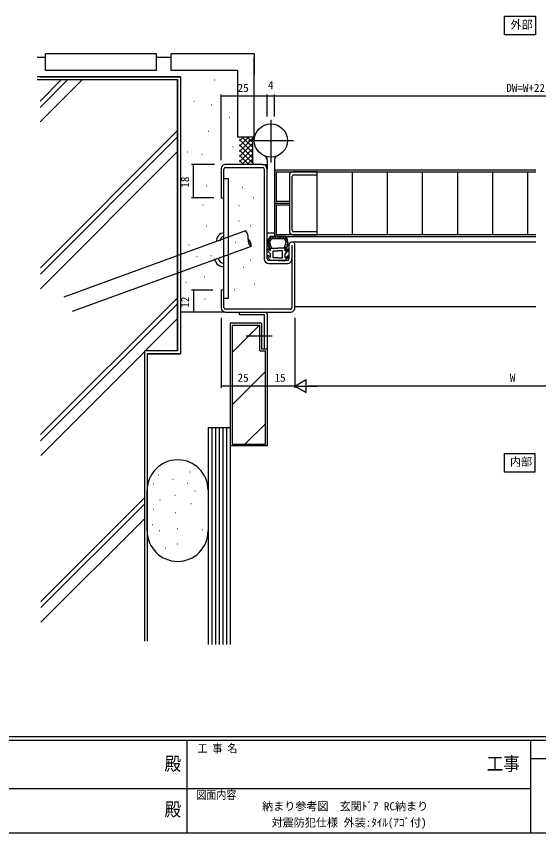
# Model space of a CAD drawing. Units: millimetres, scale not verified. Extents: x -567 to 567, y -403 to 403.
# Drawn here: x -105.1 to 177.8, y -403 to 39.3 of the extents above; entities that cross this region are included whole.
import ezdxf
from ezdxf.enums import TextEntityAlignment as Align

# ---------------------------------------------------------------- set-up
doc = ezdxf.new("R2010")
doc.units = ezdxf.units.MM
doc.header["$LTSCALE"] = 2
for name, color, linetype in [('0-1_USER1', 3, 'Continuous'), ('0-2_YKK_11', 7, 'Continuous'), ('0-3_YKK_12', 2, 'Continuous'), ('0-4_YKK_13', 4, 'Continuous'), ('0-5_YKK_D', 6, 'Continuous'), ('0-6_YKK_ZWAK', 7, 'Continuous'), ('0-7_YSS_K', 3, 'Continuous')]:
    doc.layers.add(name, color=color, linetype=linetype)
doc.styles.add('ＭＳ ゴシック', font='')
doc.styles.get('ＭＳ ゴシック').set_extended_font_data('MS Gothic')

msp = doc.modelspace()

# ---------------------------------------------------------------- linework, layer by layer
at = {"layer": '0-1_USER1'}
for points in [[(159.357, 29.313), (159.357, 39.313), (175.997, 39.313), (175.997, 29.313)], [(159.357, -207.581), (159.357, -197.581), (175.677, -197.581), (175.677, -207.581)]]:
    msp.add_lwpolyline(points, close=True, dxfattribs=at)
at = {"layer": '0-2_YKK_11'}
for p, q in [((28.29, -40.991), (8.29, -40.991)), ((8.29, -42.591), (28.29, -42.591)), ((29.19, -43.491), (29.19, -92.091)), ((30.79, -92.091), (30.79, -43.491)), ((42.79, -46.891), (42.79, -77.091)), ((44.39, -76.591), (44.39, -47.391)), ((57.79, -44.891), (44.79, -44.891)), ((44.79, -79.091), (57.79, -79.091)), ((42.59, -84.591), (42.59, -92.091)), ((44.19, -84.591), (44.191, -118.491)), ((45.791, -118.491), (45.79, -84.591)), ((41.69, -92.991), (31.69, -92.991)), ((31.69, -94.591), (41.69, -94.591)), ((43.291, -119.391), (8.291, -119.391)), ((8.291, -120.991), (43.291, -120.991))]:
    msp.add_line(p, q, dxfattribs=at)
for points in [[(5.79, -43.491), (5.79, -58.991), (7.39, -58.991), (7.39, -43.491)], [(45.29, -46.491), (57.79, -46.491), (57.79, -44.891)], [(57.79, -79.091), (57.79, -77.491), (45.29, -77.491)], [(7.391, -118.491), (7.391, -108.991), (5.791, -108.991), (5.791, -118.491)], [(30.791, -121.991), (30.791, -140.991), (29.291, -140.991), (29.291, -122.491), (15.791, -122.491), (15.791, -120.991), (29.791, -120.991)]]:
    msp.add_lwpolyline(points, dxfattribs=at)
for centre, radius, start, end in [((8.29, -43.491), 2.5, 90, 180.00027), ((8.29, -43.491), 0.9, 90, 180.00027), ((28.29, -43.491), 2.5, 0.00027, 90), ((28.29, -43.491), 0.9, 0.00027, 90), ((44.79, -46.891), 2, 90, 180), ((45.29, -47.391), 0.9, 90, 180), ((44.79, -77.091), 2, 180, 270), ((45.29, -76.591), 0.9, 180, 270), ((44.19, -84.591), 1.6, 0.00027, 180.00082), ((31.69, -92.091), 2.5, 180.00027, 270), ((31.69, -92.091), 0.9, 180.00027, 270), ((41.69, -92.091), 0.9, 270, 359.9993), ((41.69, -92.091), 2.5, 270, 0.00027), ((8.291, -118.491), 2.5, 180.00027, 270), ((8.291, -118.491), 0.9, 180.00027, 270), ((43.291, -118.491), 0.9, 270, 0.00027), ((43.291, -118.491), 2.5, 270, 0.00027), ((29.791, -121.991), 1, 0, 90)]:
    msp.add_arc(centre, radius, start, end, dxfattribs=at)
at = {"layer": '0-3_YKK_12'}
for p, q in [((28.29, -40.991), (30.79, -40.991)), ((162.79, -82.991), (44.19, -82.991)), ((176.29, -82.991), (160.254, -82.991)), ((45.79, -117.991), (176.29, -117.991))]:
    msp.add_line(p, q, dxfattribs=at)
at = {"layer": '0-4_YKK_13'}
for p, q in [((32.79, -16.746), (32.79, -39.95)), ((20.614, -27.991), (45.087, -27.991)), ((30.79, -38.238), (30.79, -43.491)), ((34.79, -38.238), (34.79, -77.991)), ((176.29, -43.991), (35.79, -43.991)), ((7.391, -113.491), (7.391, -48.491)), ((7.391, -48.491), (9.691, -48.491)), ((9.691, -48.491), (9.691, -113.491)), ((34.79, -44.891), (34.79, -61.091)), ((35.69, -44.891), (176.243, -44.891)), ((35.69, -44.891), (35.69, -61.091)), ((57.79, -79.091), (57.79, -44.891)), ((76.79, -44.891), (76.79, -79.091)), ((95.79, -44.891), (95.79, -79.091)), ((114.79, -44.891), (114.79, -79.091)), ((133.79, -44.891), (133.79, -79.091)), ((152.79, -44.891), (152.79, -79.091)), ((171.79, -44.891), (171.79, -79.091)), ((42.79, -61.091), (35.69, -61.091)), ((34.79, -62.986), (34.79, -78.991)), ((35.69, -62.891), (35.69, -79.091)), ((35.69, -62.891), (42.79, -62.891)), ((35.79, -61.991), (42.79, -61.991)), ((30.79, -77.991), (34.79, -77.991)), ((176.243, -79.091), (35.69, -79.091)), ((31.503, -83.746), (31.703, -83.746)), ((31.515, -82.983), (31.715, -82.983)), ((31.646, -82.589), (31.846, -82.589)), ((31.682, -83.77), (31.882, -83.77)), ((31.718, -83.174), (31.918, -83.174)), ((31.813, -81.993), (32.013, -81.993)), ((31.921, -82.72), (32.121, -82.72)), ((32.028, -81.516), (32.228, -81.516)), ((32.052, -82.219), (32.252, -82.219)), ((32.088, -81.981), (32.288, -81.981)), ((40.838, -79.991), (32.352, -79.991)), ((32.362, -80.776), (32.562, -80.776)), ((32.553, -81.074), (32.753, -81.074)), ((32.613, -80.144), (32.813, -80.144)), ((32.708, -80.693), (32.908, -80.693)), ((33.076, -80.991), (40.114, -80.991)), ((33.388, -80.489), (33.588, -80.489)), ((33.674, -80.775), (33.874, -80.775)), ((34.121, -80.292), (34.321, -80.292)), ((34.389, -80.56), (34.589, -80.56)), ((34.836, -80.578), (35.036, -80.578)), ((35.193, -80.346), (35.393, -80.346)), ((35.461, -80.489), (35.661, -80.489)), ((36.123, -80.721), (36.323, -80.721)), ((36.462, -80.31), (36.662, -80.31)), ((36.909, -80.721), (37.109, -80.721)), ((37.195, -80.381), (37.395, -80.381)), ((37.588, -80.667), (37.788, -80.667)), ((37.599, -79.991), (162.79, -79.991)), ((38.017, -80.524), (38.217, -80.524)), ((38.607, -80.471), (38.807, -80.471)), ((38.679, -80.864), (38.879, -80.864)), ((39.519, -80.399), (39.719, -80.399)), ((40.199, -80.025), (40.399, -80.025)), ((40.323, -80.685), (40.523, -80.685)), ((40.39, -81.134), (40.59, -81.134)), ((40.509, -80.788), (40.709, -80.788)), ((40.629, -80.287), (40.829, -80.287)), ((40.796, -81.373), (40.996, -81.373)), ((40.927, -80.895), (41.127, -80.895)), ((40.987, -82.291), (41.187, -82.291)), ((41.201, -81.909), (41.401, -81.909)), ((41.404, -82.625), (41.604, -82.625)), ((41.428, -83.043), (41.628, -83.043)), ((41.559, -83.866), (41.759, -83.866)), ((41.726, -83.186), (41.926, -83.186)), ((41.762, -83.722), (41.962, -83.722)), ((160.254, -79.991), (176.29, -79.991)), ((32.595, -89.391), (30.851, -87.312)), ((32.595, -87.772), (31.247, -86.87)), ((31.312, -84.379), (31.512, -84.379)), ((31.844, -84.794), (32.044, -84.794)), ((31.849, -84.462), (32.049, -84.462)), ((31.891, -85.216), (32.091, -85.216)), ((31.95, -85.603), (32.15, -85.603)), ((32.076, -84.295), (32.276, -84.295)), ((32.278, -86.225), (32.478, -86.225)), ((32.595, -86.291), (36.595, -86.291)), ((32.595, -87.772), (32.595, -86.291)), ((34.095, -87.791), (36.595, -87.791)), ((34.095, -91.491), (34.095, -87.791)), ((40.595, -86.291), (36.595, -86.291)), ((39.095, -87.791), (36.595, -87.791)), ((39.095, -91.491), (39.095, -87.791)), ((40.517, -87.863), (41.964, -86.895)), ((40.524, -85.955), (40.724, -85.955)), ((40.595, -87.857), (40.595, -86.291)), ((40.677, -89.343), (42.36, -87.338)), ((40.817, -85.627), (41.017, -85.627)), ((40.876, -86.331), (41.076, -86.331)), ((41.154, -84.367), (41.354, -84.367)), ((41.298, -85.451), (41.498, -85.451)), ((41.357, -84.888), (41.557, -84.888)), ((41.714, -84.474), (41.914, -84.474)), ((32.595, -92.991), (30.851, -90.912)), ((32.595, -91.372), (31.247, -90.47)), ((32.595, -91.372), (32.595, -89.391)), ((36.595, -91.491), (34.095, -91.491)), ((36.595, -91.491), (39.095, -91.491)), ((40.517, -91.463), (41.964, -90.495)), ((40.595, -89.391), (40.677, -89.343)), ((40.595, -91.457), (40.595, -89.391)), ((40.677, -92.943), (42.36, -90.938)), ((36.69, -92.991), (32.595, -92.991)), ((36.69, -92.991), (40.595, -92.991)), ((40.595, -92.991), (40.677, -92.943)), ((9.691, -113.491), (7.391, -113.491)), ((33.504, -133.992), (19.423, -133.992))]:
    msp.add_line(p, q, dxfattribs=at)
for points in [[(33.076, -80.991), (32.114, -83.097), (33.02, -85.88)], [(40.17, -85.88), (41.076, -83.097), (40.114, -80.991)]]:
    msp.add_lwpolyline(points, dxfattribs=at)
msp.add_circle((32.79, -27.991), 9, dxfattribs=at)
for centre, radius, start, end in [((28.79, -38.238), 2, 0, 68.67655), ((36.79, -38.238), 2, 111.32386, 180), ((35.79, -44.991), 1, 90, 180), ((35.79, -60.991), 1, 180, 270), ((35.79, -62.991), 1, 90, 180), ((35.79, -78.991), 1, 180, 270), ((36.595, -83.491), 5.5, 140.48036, 223.34175), ((36.595, -83.491), 5.5, 316.65824, 39.51963), ((31.081, -87.119), 0.3, 56.21114, 220.00244), ((36.595, -83.491), 4.3, 213.7499, 220.62928), ((36.595, -83.491), 4.3, 319.37051, 326.2499), ((42.131, -87.145), 0.3, 319.99756, 123.78886), ((31.081, -90.719), 0.3, 56.21114, 220.00244), ((42.131, -90.745), 0.3, 319.99756, 123.78886)]:
    msp.add_arc(centre, radius, start, end, dxfattribs=at)
at = {"layer": '0-5_YKK_D'}
for p, q in [((5.79, -38.609), (5.79, -2.991)), ((30.79, -3.991), (5.79, -3.991)), ((30.79, -14.883), (30.79, -2.991)), ((30.79, -14.883), (30.79, -2.991)), ((34.79, -3.991), (30.79, -3.991)), ((34.79, -14.883), (34.79, -2.991)), ((34.79, -14.883), (34.79, -2.991)), ((292.79, -3.991), (34.79, -3.991)), ((2.189, -40.991), (-10.21, -40.991)), ((-9.21, -40.991), (-9.21, -58.991)), ((1.973, -58.991), (-10.21, -58.991)), ((1.373, -108.991), (-10.209, -108.991)), ((-9.209, -108.991), (-9.209, -120.991)), ((1.229, -120.991), (-10.209, -120.991)), ((5.79, -123.991), (5.788, -161.99)), ((45.791, -123.991), (45.791, -161.991)), ((45.791, -123.991), (45.791, -161.991)), ((30.791, -141.99), (30.79, -161.992)), ((30.791, -141.99), (30.791, -161.991)), ((45.791, -160.991), (51.853, -157.491)), ((51.853, -164.491), (51.853, -157.491)), ((30.79, -160.992), (5.789, -160.99)), ((45.791, -160.991), (30.791, -160.991)), ((45.791, -160.991), (51.853, -164.491)), ((45.791, -160.991), (57.915, -160.991)), ((274.791, -160.99), (52.791, -160.991))]:
    msp.add_line(p, q, dxfattribs=at)
for centre, start, end in [((5.79, -3.991), 0, 180), ((5.79, -3.991), 180, 0), ((30.79, -3.991), 0, 180), ((30.79, -3.991), 0, 180), ((30.79, -3.991), 180, 0), ((30.79, -3.991), 180, 0), ((34.79, -3.991), 0, 180), ((34.79, -3.991), 0, 180), ((34.79, -3.991), 180, 0), ((34.79, -3.991), 180, 0), ((-9.21, -40.991), 90, 270), ((-9.21, -40.991), 270, 90), ((-9.21, -58.991), 90, 270), ((-9.21, -58.991), 270, 90), ((-9.209, -108.991), 90.00027, 270.00027), ((-9.209, -108.991), 270.00027, 90.00027), ((-9.209, -120.991), 90.00027, 270.00027), ((-9.209, -120.991), 270.00027, 90.00027), ((5.789, -160.99), 359.99717, 179.99717), ((5.789, -160.99), 179.99717, 359.99717), ((30.79, -160.992), 359.99717, 179.99717), ((30.79, -160.992), 179.99717, 359.99717), ((30.791, -160.991), 0.00027, 180.00027), ((30.791, -160.991), 180.00027, 0.00027)]:
    msp.add_arc(centre, 0.106, start, end, dxfattribs=at)
at = {"layer": '0-6_YKK_ZWAK'}
for p, q in [((537.3, -351), (-562.7, -351)), ((483.3, -353), (-562.7, -353)), ((-12.7, -353), (-12.7, -403)), ((173.3, -353), (173.3, -403)), ((270.706, -362.999), (173.3, -362.999)), ((-194.7, -378.999), (-10.7, -378.999)), ((-10.7, -378.999), (173.3, -378.999)), ((-562.7, -403), (483.3, -403))]:
    msp.add_line(p, q, dxfattribs=at)
at = {"layer": '0-7_YSS_K'}
for p, q in [((-89.209, 10.007), (-89.209, 19.008)), ((-29.209, 19.007), (-89.209, 19.007)), ((-29.209, 10.007), (-29.209, 19.008)), ((-21.209, 10.007), (-21.209, 19.008)), ((23.791, 19.007), (-21.209, 19.007)), ((23.791, 19.007), (23.791, 8.007)), ((-89.209, 17.007), (-93.719, 17.007)), ((-21.209, 17.007), (-29.209, 17.007)), ((23.791, -25.993), (23.791, 16.855)), ((-29.209, 10.007), (-89.209, 10.007)), ((14.791, 10.007), (-21.209, 10.007)), ((14.791, 10.007), (14.791, -25.993)), ((-16.21, 6.508), (-93.72, 6.507)), ((-93.72, 5.007), (-17.71, 5.007)), ((-92.198, -6.614), (-80.577, 5.007)), ((-92.192, -10.003), (-77.183, 5.007)), ((-92.179, -17.909), (-69.263, 5.007)), ((-17.709, -141.993), (-17.71, 5.007)), ((-16.21, 6.508), (-16.209, -143.492)), ((2.255, 4.835), (2.455, 4.835)), ((-8.969, -6.719), (-8.769, -6.719)), ((0.604, -8.699), (0.804, -8.699)), ((10.177, -15.301), (10.377, -15.301)), ((-92.048, -96.974), (-17.71, -22.636)), ((-92.043, -100.363), (-17.71, -26.03)), ((-1.047, -22.894), (-0.847, -22.894)), ((14.791, -25.993), (23.791, -25.993)), ((17.989, -25.993), (15.791, -28.191)), ((23.646, -25.993), (15.791, -33.848)), ((20.818, -25.993), (15.791, -31.02)), ((17.134, -25.993), (22.791, -31.649)), ((19.962, -25.993), (22.791, -28.821)), ((22.791, -25.993), (23.218, -26.42)), ((22.791, -26.993), (23.791, -25.993)), ((15.791, -27.478), (22.791, -34.478)), ((22.791, -29.677), (15.791, -36.677)), ((15.791, -30.306), (22.791, -37.306)), ((22.791, -26.993), (22.791, -39.99)), ((-92.029, -108.269), (-17.71, -33.949)), ((-12.6, -34.118), (-12.4, -34.118)), ((12.158, -31.477), (12.358, -31.477)), ((22.791, -32.505), (15.791, -39.505)), ((15.791, -33.135), (23.647, -40.991)), ((22.791, -35.333), (17.134, -40.99)), ((-4.678, -35.438), (-4.478, -35.438)), ((15.791, -35.963), (20.818, -40.99)), ((15.791, -38.792), (17.989, -40.99)), ((22.791, -38.162), (19.962, -40.99)), ((23.218, -40.562), (22.79, -40.991)), ((22.791, -39.99), (23.791, -40.99)), ((-2.037, -52.604), (-1.837, -52.604)), ((17.44, -53.264), (17.64, -53.264)), ((23.381, -58.876), (23.581, -58.876)), ((-4.018, -62.837), (-3.818, -62.837)), ((15.459, -63.167), (15.659, -63.167)), ((-2.037, -74.391), (-1.837, -74.391)), ((15.459, -71.42), (15.659, -71.42)), ((21.731, -74.061), (21.931, -74.061)), ((18.954, -76.988), (-79.345, -112.766)), ((13.478, -82.974), (13.678, -82.974)), ((22.032, -85.446), (-74.836, -120.703)), ((-11.61, -84.294), (-11.41, -84.294)), ((-7.319, -90.896), (-7.119, -90.896)), ((0.274, -90.236), (0.474, -90.236)), ((21.731, -92.877), (21.931, -92.877)), ((17.77, -96.508), (17.97, -96.508)), ((-13.261, -104.761), (-13.061, -104.761)), ((-3.357, -101.79), (-3.157, -101.79)), ((23.712, -105.751), (23.912, -105.751)), ((12.818, -108.722), (13.018, -108.722)), ((-91.898, -187.334), (-17.709, -113.145)), ((-3.027, -114.004), (-2.827, -114.004)), ((-91.893, -190.722), (-17.709, -116.539)), ((8.234, -120.99), (-16.209, -120.99)), ((-35.243, -141.993), (-17.709, -124.458)), ((10.791, -126.991), (10.79, -193.49)), ((27.791, -126.991), (10.791, -126.991)), ((11.791, -127.99), (26.791, -127.99)), ((26.653, -127.99), (11.791, -142.853)), ((11.791, -127.99), (11.791, -192.49)), ((26.791, -141.99), (26.791, -127.99)), ((27.791, -126.991), (27.791, -140.99)), ((30.791, -140.99), (27.791, -140.99)), ((30.791, -140.99), (30.79, -193.49)), ((-91.879, -198.629), (-35.709, -142.459)), ((-34.209, -143.493), (-16.209, -143.492)), ((26.791, -141.99), (29.791, -141.99)), ((29.791, -192.49), (29.791, -141.99)), ((29.791, -153.137), (11.791, -171.137)), ((-1.21, -183.49), (-1.21, -301)), ((-1.21, -183.49), (10.79, -183.49)), ((0.79, -183.49), (0.79, -301)), ((2.79, -183.49), (2.79, -301)), ((4.79, -183.49), (4.79, -301)), ((6.79, -183.49), (6.79, -301)), ((8.79, -183.49), (8.79, -301)), ((10.79, -183.49), (10.79, -301)), ((29.791, -181.422), (18.722, -192.49)), ((30.79, -193.49), (10.79, -193.49)), ((11.791, -192.49), (29.791, -192.49)), ((-11.048, -207.414), (-10.948, -207.414)), ((-11.048, -207.414), (-10.948, -207.414)), ((-27.848, -209.319), (-28.048, -209.319)), ((-20.108, -211.606), (-20.308, -211.606)), ((-30.663, -214.069), (-30.863, -214.069)), ((-12.533, -213.596), (-12.433, -213.596)), ((-34.21, -239.494), (-34.21, -217.494)), ((-19.052, -220.226), (-19.252, -220.226)), ((-8.326, -218.047), (-8.226, -218.047)), ((-1.21, -217.494), (-1.21, -239.494)), ((-91.748, -277.694), (-35.709, -221.655)), ((-91.743, -281.082), (-35.709, -225.049)), ((-27.145, -222.865), (-27.345, -222.865)), ((-10.553, -224.724), (-10.453, -224.724)), ((-30.839, -227.967), (-31.039, -227.967)), ((-18.701, -229.726), (-18.901, -229.726)), ((-4.862, -227.197), (-4.762, -227.197)), ((-91.73, -288.989), (-35.709, -232.969)), ((-9.316, -233.873), (-9.216, -233.873)), ((-31.367, -236.235), (-31.567, -236.235)), ((-17.645, -238.346), (-17.845, -238.346)), ((-4.367, -238.819), (-4.267, -238.819)), ((-27.497, -239.402), (-27.697, -239.402)), ((-8.821, -243.023), (-8.721, -243.023)), ((-17.821, -246.614), (-18.021, -246.614)), ((-24.154, -249.077), (-24.354, -249.077))]:
    msp.add_line(p, q, dxfattribs=at)
for points in [[(-92.217, 6.507), (-16.21, 6.508), (-16.209, -143.492), (-34.209, -143.493), (-34.209, -299.257)], [(-92.217, 5.007), (-17.71, 5.007), (-17.709, -141.993), (-35.709, -141.993), (-35.709, -299.257)]]:
    msp.add_lwpolyline(points, dxfattribs=at)
for centre, radius, start, end in [((7.391, -82.027), 3.979, 90, 189.99993), ((16.061, -80.435), 4.5, 350.00002, 49.99998), ((7.391, -82.027), 2.024, 90, 189.99993), ((24.925, -81.998), 4.5, 169.99998, 230.00002), ((17.6, -84.664), 4.5, 349.99998, 50.00002), ((7.391, -91.166), 5.213, 189.99993, 270), ((7.391, -91.166), 3.217, 189.99993, 270), ((-17.71, -217.494), 16.5, 0, 180), ((-17.71, -239.494), 16.5, 180, 0)]:
    msp.add_arc(centre, radius, start, end, dxfattribs=at)

# ---------------------------------------------------------------- texts
at = {"layer": '0-1_USER1', "style": 'ＭＳ ゴシック'}
for s, p in [('外部', (162.557, 31.313)), ('内部', (162.237, -205.581)), ('納まり参考図  玄関ﾄﾞｱ RC納まり', (28.01, -392.213)), ('対震防犯仕様 外装:ﾀｲﾙ(ｱｺﾞ付)', (33.153, -401.035))]:
    msp.add_text(s, height=4.399, dxfattribs=at).set_placement(p, align=Align.BOTTOM_LEFT)
at = {"layer": '0-5_YKK_D', "style": 'ＭＳ ゴシック'}
for s, p in [('25', (14.77, -2.991)), ('4', (31.19, -1.491)), ('DW=W+22', (160.27, -2.991)), ('15', (34.771, -159.991)), ('W', (162.191, -159.99))]:
    msp.add_text(s, height=4.399, dxfattribs=at).set_placement(p, align=Align.BOTTOM_LEFT)
for s, rotation, p in [('18', 90, (-10.21, -53.511)), ('12', 90, (-10.209, -118.511)), ('25', 359.997, (14.769, -159.991))]:
    msp.add_text(s, height=4.399, rotation=rotation, dxfattribs=at).set_placement(p, align=Align.BOTTOM_LEFT)
at = {"layer": '0-6_YKK_ZWAK', "style": 'ＭＳ ゴシック', "width": 0.9}
for s, height, p in [('工 事 名', 4.399, (-6.968, -360.904)), ('殿', 7.331, (-24.817, -371.509)), ('工事', 7.331, (149.631, -371.509)), ('図面内容', 4.399, (-7.532, -386.069)), ('殿', 7.331, (-24.817, -396.254))]:
    msp.add_text(s, height=height, dxfattribs=at).set_placement(p, align=Align.BOTTOM_LEFT)

doc.saveas('drawing.dxf')
